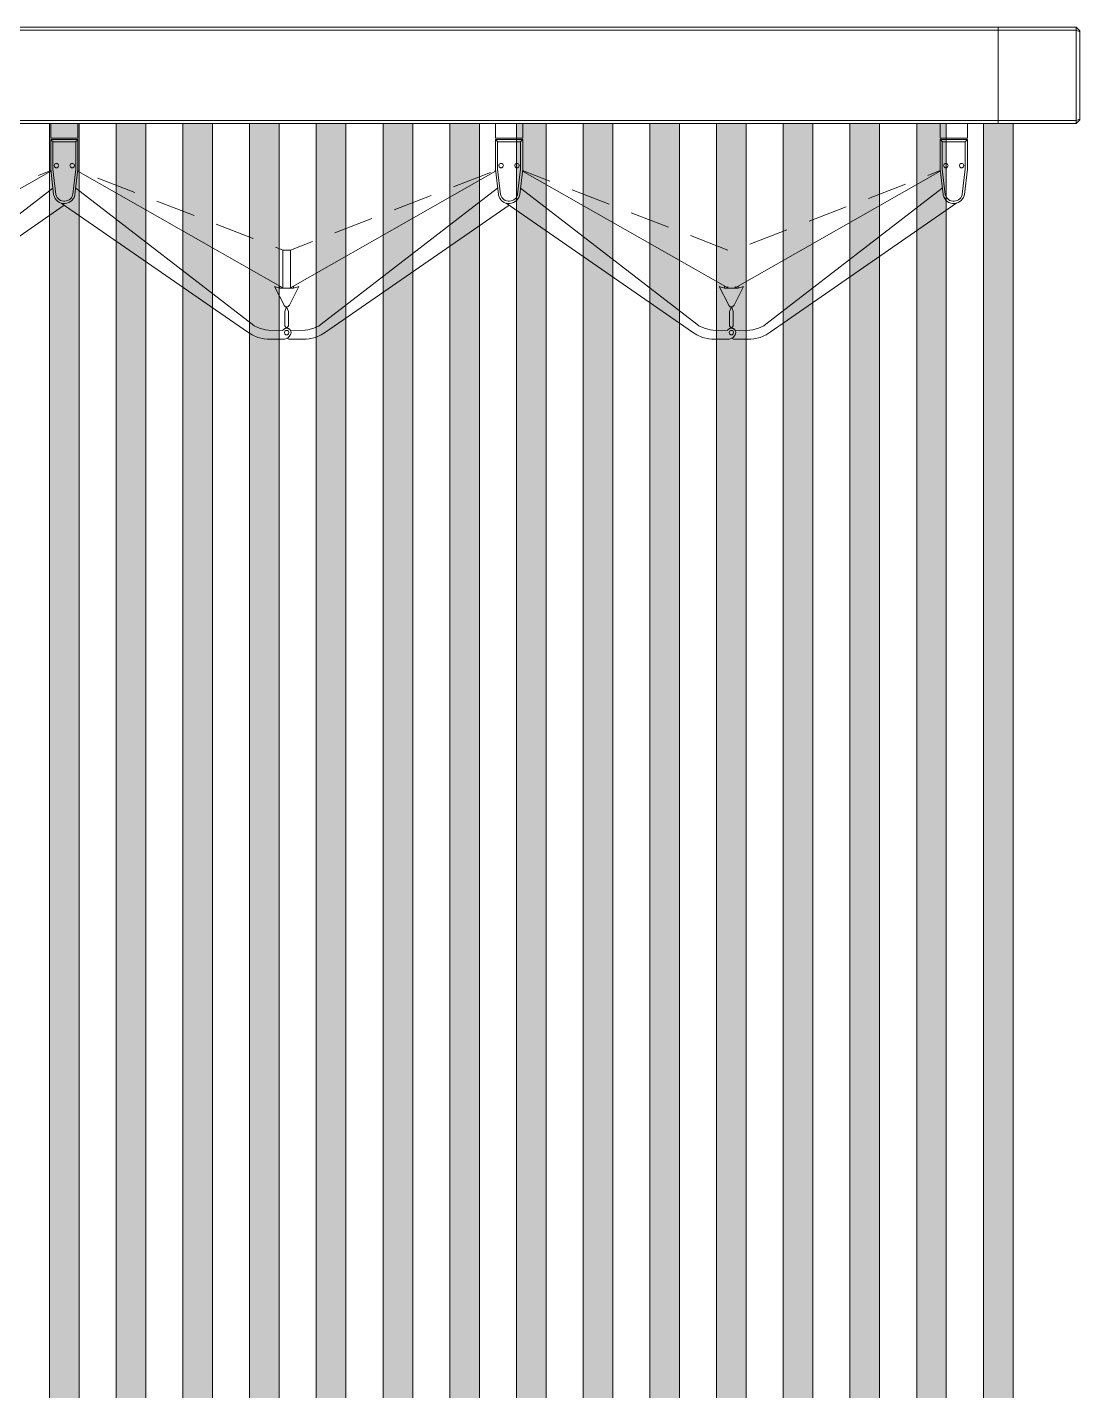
# Model space of a CAD drawing. Header units: millimetres. Extents: x 475616349 to 476941521, y 4620115302 to 4621446928.
# Drawn here: x 476627117 to 476628537, y 4620570707 to 4620572546 of the extents above; entities that cross this region are included whole.
import ezdxf

# ---------------------------------------------------------------- set-up
doc = ezdxf.new("R2010")
doc.units = ezdxf.units.MM
doc.header["$MEASUREMENT"] = 0
for name, color, linetype, lineweight in [('New_2D Drafting - General_Pen_No__30_Pen_No__9_Pen_No__9_Pen_No__255', 255, 'Continuous', 0), ('New_2D Drafting - General_Pen_No__30_Pen_No__9_Pen_No__9_Pen_No__7', 7, 'Continuous', 0), ('New_Interior - Furniture _Pen_No__7', 7, 'Continuous', 0)]:
    doc.layers.add(name, color=color, linetype=linetype, lineweight=lineweight)

msp = doc.modelspace()

# ---------------------------------------------------------------- hatches: boundary and pattern name
at = {"layer": 'New_2D Drafting - General_Pen_No__30_Pen_No__9_Pen_No__9_Pen_No__255', "linetype": 'Continuous', "lineweight": 0}
for points in [[(476627186.595, 4620572416.421), (476627186.595, 4620569769.521), (476627146.595, 4620569769.521), (476627146.595, 4620572416.421)], [(476627276.595, 4620572416.421), (476627276.595, 4620569769.521), (476627236.595, 4620569769.521), (476627236.595, 4620572416.421)], [(476627366.595, 4620572416.421), (476627366.595, 4620569769.521), (476627326.595, 4620569769.521), (476627326.595, 4620572416.421)], [(476627456.595, 4620572416.421), (476627456.595, 4620569769.521), (476627416.595, 4620569769.521), (476627416.595, 4620572416.421)], [(476627546.595, 4620572416.421), (476627546.595, 4620569769.521), (476627506.595, 4620569769.521), (476627506.595, 4620572416.421)], [(476627636.595, 4620572416.421), (476627636.595, 4620569769.521), (476627596.595, 4620569769.521), (476627596.595, 4620572416.421)], [(476627726.595, 4620572416.421), (476627726.595, 4620569769.521), (476627686.595, 4620569769.521), (476627686.595, 4620572416.421)], [(476627816.595, 4620572416.421), (476627816.595, 4620569769.521), (476627776.595, 4620569769.521), (476627776.595, 4620572416.421)], [(476627906.595, 4620572416.421), (476627906.595, 4620569769.521), (476627866.595, 4620569769.521), (476627866.595, 4620572416.421)], [(476627996.595, 4620572416.421), (476627996.595, 4620569769.521), (476627956.595, 4620569769.521), (476627956.595, 4620572416.421)], [(476628086.595, 4620572416.421), (476628086.595, 4620569769.521), (476628046.595, 4620569769.521), (476628046.595, 4620572416.421)], [(476628176.595, 4620572416.421), (476628176.595, 4620569769.521), (476628136.595, 4620569769.521), (476628136.595, 4620572416.421)], [(476628266.595, 4620572416.421), (476628266.595, 4620569769.521), (476628226.595, 4620569769.521), (476628226.595, 4620572416.421)], [(476628356.595, 4620572416.421), (476628356.595, 4620569769.521), (476628316.595, 4620569769.521), (476628316.595, 4620572416.421)], [(476628446.595, 4620572416.421), (476628446.595, 4620569769.521), (476628406.595, 4620569769.521), (476628406.595, 4620572416.421)]]:
    msp.add_hatch(color=255, dxfattribs=at).paths.add_polyline_path(points)

# ---------------------------------------------------------------- linework, layer by layer
at = {"layer": 'New_2D Drafting - General_Pen_No__30_Pen_No__9_Pen_No__9_Pen_No__7', "color": 7, "linetype": 'Continuous', "lineweight": 0, "flags": 128}
for points in [[(476627186.595, 4620572416.421), (476627186.595, 4620569769.521), (476627146.595, 4620569769.521), (476627146.595, 4620572416.421)], [(476627276.595, 4620572416.421), (476627276.595, 4620569769.521), (476627236.595, 4620569769.521), (476627236.595, 4620572416.421)], [(476627366.595, 4620572416.421), (476627366.595, 4620569769.521), (476627326.595, 4620569769.521), (476627326.595, 4620572416.421)], [(476627456.595, 4620572416.421), (476627456.595, 4620569769.521), (476627416.595, 4620569769.521), (476627416.595, 4620572416.421)], [(476627546.595, 4620572416.421), (476627546.595, 4620569769.521), (476627506.595, 4620569769.521), (476627506.595, 4620572416.421)], [(476627636.595, 4620572416.421), (476627636.595, 4620569769.521), (476627596.595, 4620569769.521), (476627596.595, 4620572416.421)], [(476627726.595, 4620572416.421), (476627726.595, 4620569769.521), (476627686.595, 4620569769.521), (476627686.595, 4620572416.421)], [(476627816.595, 4620572416.421), (476627816.595, 4620569769.521), (476627776.595, 4620569769.521), (476627776.595, 4620572416.421)], [(476627906.595, 4620572416.421), (476627906.595, 4620569769.521), (476627866.595, 4620569769.521), (476627866.595, 4620572416.421)], [(476627996.595, 4620572416.421), (476627996.595, 4620569769.521), (476627956.595, 4620569769.521), (476627956.595, 4620572416.421)], [(476628086.595, 4620572416.421), (476628086.595, 4620569769.521), (476628046.595, 4620569769.521), (476628046.595, 4620572416.421)], [(476628176.595, 4620572416.421), (476628176.595, 4620569769.521), (476628136.595, 4620569769.521), (476628136.595, 4620572416.421)], [(476628266.595, 4620572416.421), (476628266.595, 4620569769.521), (476628226.595, 4620569769.521), (476628226.595, 4620572416.421)], [(476628356.595, 4620572416.421), (476628356.595, 4620569769.521), (476628316.595, 4620569769.521), (476628316.595, 4620572416.421)], [(476628446.595, 4620572416.421), (476628446.595, 4620569769.521), (476628406.595, 4620569769.521), (476628406.595, 4620572416.421)]]:
    msp.add_lwpolyline(points, close=True, dxfattribs=at)
at = {"layer": 'New_Interior - Furniture _Pen_No__7', "color": 7, "linetype": 'Continuous', "lineweight": 0}
for p, q in [((476625906.595, 4620572546.421), (476628426.595, 4620572546.421)), ((476625906.595, 4620572542.421), (476628426.595, 4620572542.421)), ((476628426.595, 4620572546.421), (476628426.595, 4620572542.421)), ((476628531.595, 4620572546.421), (476628426.595, 4620572546.421)), ((476628426.595, 4620572542.421), (476628426.595, 4620572420.421)), ((476628426.595, 4620572542.421), (476628531.595, 4620572542.421)), ((476628531.595, 4620572542.421), (476628531.595, 4620572546.421)), ((476628531.595, 4620572546.421), (476628536.595, 4620572541.421)), ((476628531.595, 4620572420.421), (476628531.595, 4620572542.421)), ((476628531.595, 4620572542.421), (476628536.595, 4620572540.35)), ((476628536.595, 4620572540.35), (476628536.595, 4620572541.421)), ((476628536.595, 4620572422.492), (476628536.595, 4620572540.35)), ((476625906.595, 4620572420.421), (476628426.595, 4620572420.421)), ((476625906.595, 4620572416.421), (476628426.595, 4620572416.421)), ((476627148.196, 4620572396.937), (476627148.196, 4620572416.421)), ((476627184.995, 4620572416.421), (476627184.995, 4620572396.937)), ((476627748.196, 4620572396.937), (476627748.196, 4620572416.421)), ((476627784.995, 4620572416.421), (476627784.995, 4620572396.937)), ((476628348.196, 4620572396.937), (476628348.196, 4620572416.421)), ((476628384.995, 4620572416.421), (476628384.995, 4620572396.937)), ((476628426.595, 4620572420.421), (476628426.595, 4620572416.421)), ((476628426.595, 4620572420.421), (476628531.595, 4620572420.421)), ((476628426.595, 4620572416.421), (476628531.595, 4620572416.421)), ((476628531.595, 4620572420.421), (476628536.595, 4620572422.492)), ((476628531.595, 4620572416.421), (476628536.595, 4620572421.421)), ((476628531.595, 4620572416.421), (476628531.595, 4620572420.421)), ((476628536.595, 4620572421.421), (476628536.595, 4620572422.492)), ((476627184.995, 4620572396.937), (476627148.196, 4620572396.937)), ((476627184.995, 4620572394.987), (476627148.196, 4620572394.987)), ((476627148.196, 4620572394.987), (476627148.196, 4620572354.777)), ((476627148.298, 4620572394.885), (476627148.207, 4620572394.976)), ((476627148.477, 4620572394.706), (476627148.298, 4620572394.885)), ((476627148.738, 4620572394.445), (476627148.477, 4620572394.706)), ((476627149.074, 4620572394.109), (476627148.738, 4620572394.445)), ((476627149.475, 4620572393.708), (476627149.074, 4620572394.109)), ((476627149.928, 4620572393.255), (476627149.475, 4620572393.708)), ((476627150.419, 4620572392.764), (476627149.928, 4620572393.255)), ((476627150.934, 4620572392.249), (476627150.419, 4620572392.764)), ((476627151.196, 4620572391.987), (476627150.934, 4620572392.249)), ((476627181.995, 4620572391.987), (476627151.196, 4620572391.987)), ((476627151.196, 4620572391.987), (476627151.196, 4620572354.952)), ((476627182.256, 4620572392.249), (476627181.995, 4620572391.987)), ((476627181.995, 4620572354.952), (476627181.995, 4620572391.987)), ((476627182.256, 4620572392.249), (476627182.771, 4620572392.764)), ((476627182.771, 4620572392.764), (476627183.263, 4620572393.255)), ((476627183.715, 4620572393.708), (476627183.263, 4620572393.255)), ((476627183.715, 4620572393.708), (476627184.116, 4620572394.109)), ((476627184.116, 4620572394.109), (476627184.452, 4620572394.445)), ((476627184.714, 4620572394.706), (476627184.452, 4620572394.445)), ((476627184.714, 4620572394.706), (476627184.892, 4620572394.885)), ((476627184.892, 4620572394.885), (476627184.983, 4620572394.976)), ((476627184.995, 4620572354.777), (476627184.995, 4620572394.987)), ((476627784.995, 4620572396.937), (476627748.196, 4620572396.937)), ((476627784.995, 4620572394.987), (476627748.196, 4620572394.987)), ((476627748.196, 4620572394.987), (476627748.196, 4620572354.777)), ((476627748.298, 4620572394.885), (476627748.207, 4620572394.976)), ((476627748.477, 4620572394.706), (476627748.298, 4620572394.885)), ((476627748.738, 4620572394.445), (476627748.477, 4620572394.706)), ((476627749.074, 4620572394.109), (476627748.738, 4620572394.445)), ((476627749.475, 4620572393.708), (476627749.074, 4620572394.109)), ((476627749.928, 4620572393.255), (476627749.475, 4620572393.708)), ((476627750.419, 4620572392.764), (476627749.928, 4620572393.255)), ((476627750.934, 4620572392.249), (476627750.419, 4620572392.764)), ((476627751.196, 4620572391.987), (476627750.934, 4620572392.249)), ((476627781.995, 4620572391.987), (476627751.196, 4620572391.987)), ((476627751.196, 4620572391.987), (476627751.196, 4620572354.952)), ((476627782.256, 4620572392.249), (476627781.995, 4620572391.987)), ((476627781.995, 4620572354.952), (476627781.995, 4620572391.987)), ((476627782.256, 4620572392.249), (476627782.771, 4620572392.764)), ((476627782.771, 4620572392.764), (476627783.263, 4620572393.255)), ((476627783.715, 4620572393.708), (476627783.263, 4620572393.255)), ((476627783.715, 4620572393.708), (476627784.116, 4620572394.109)), ((476627784.116, 4620572394.109), (476627784.452, 4620572394.445)), ((476627784.714, 4620572394.706), (476627784.452, 4620572394.445)), ((476627784.714, 4620572394.706), (476627784.892, 4620572394.885)), ((476627784.892, 4620572394.885), (476627784.983, 4620572394.976)), ((476627784.995, 4620572354.777), (476627784.995, 4620572394.987)), ((476628384.995, 4620572396.937), (476628348.196, 4620572396.937)), ((476628384.995, 4620572394.987), (476628348.196, 4620572394.987)), ((476628348.196, 4620572394.987), (476628348.196, 4620572354.777)), ((476628348.298, 4620572394.885), (476628348.207, 4620572394.976)), ((476628348.477, 4620572394.706), (476628348.298, 4620572394.885)), ((476628348.738, 4620572394.445), (476628348.477, 4620572394.706)), ((476628349.074, 4620572394.109), (476628348.738, 4620572394.445)), ((476628349.475, 4620572393.708), (476628349.074, 4620572394.109)), ((476628349.928, 4620572393.255), (476628349.475, 4620572393.708)), ((476628350.419, 4620572392.764), (476628349.928, 4620572393.255)), ((476628350.934, 4620572392.249), (476628350.419, 4620572392.764)), ((476628351.196, 4620572391.987), (476628350.934, 4620572392.249)), ((476628381.995, 4620572391.987), (476628351.196, 4620572391.987)), ((476628351.196, 4620572391.987), (476628351.196, 4620572354.952)), ((476628382.256, 4620572392.249), (476628381.995, 4620572391.987)), ((476628381.995, 4620572354.952), (476628381.995, 4620572391.987)), ((476628382.256, 4620572392.249), (476628382.771, 4620572392.764)), ((476628382.771, 4620572392.764), (476628383.263, 4620572393.255)), ((476628383.715, 4620572393.708), (476628383.263, 4620572393.255)), ((476628383.715, 4620572393.708), (476628384.116, 4620572394.109)), ((476628384.116, 4620572394.109), (476628384.452, 4620572394.445)), ((476628384.714, 4620572394.706), (476628384.452, 4620572394.445)), ((476628384.714, 4620572394.706), (476628384.892, 4620572394.885)), ((476628384.892, 4620572394.885), (476628384.983, 4620572394.976)), ((476628384.995, 4620572354.777), (476628384.995, 4620572394.987)), ((476627148.402, 4620572353.022), (476627131.595, 4620572346.518)), ((476627148.196, 4620572354.777), (476627152.205, 4620572320.589)), ((476627151.196, 4620572354.952), (476627155.181, 4620572320.971)), ((476627152.906, 4620572359.777), (476627153.485, 4620572361.558)), ((476627153.485, 4620572357.995), (476627152.906, 4620572359.777)), ((476627153.485, 4620572361.558), (476627155, 4620572362.66)), ((476627155, 4620572356.894), (476627153.485, 4620572357.995)), ((476627155, 4620572362.66), (476627156.874, 4620572362.66)), ((476627156.874, 4620572356.894), (476627155, 4620572356.894)), ((476627156.874, 4620572362.66), (476627158.389, 4620572361.558)), ((476627158.389, 4620572357.995), (476627156.874, 4620572356.894)), ((476627158.389, 4620572361.558), (476627158.968, 4620572359.777)), ((476627158.968, 4620572359.777), (476627158.389, 4620572357.995)), ((476627174.222, 4620572359.777), (476627174.801, 4620572361.558)), ((476627174.801, 4620572357.995), (476627174.222, 4620572359.777)), ((476627174.801, 4620572361.558), (476627176.317, 4620572362.66)), ((476627176.317, 4620572356.894), (476627174.801, 4620572357.995)), ((476627176.317, 4620572362.66), (476627178.19, 4620572362.66)), ((476627178.19, 4620572356.894), (476627176.317, 4620572356.894)), ((476627178.019, 4620572321.054), (476627181.995, 4620572354.952)), ((476627178.19, 4620572362.66), (476627179.706, 4620572361.558)), ((476627179.706, 4620572357.995), (476627178.19, 4620572356.894)), ((476627179.706, 4620572361.558), (476627180.285, 4620572359.777)), ((476627180.285, 4620572359.777), (476627179.706, 4620572357.995)), ((476627180.985, 4620572320.589), (476627184.995, 4620572354.777)), ((476627184.788, 4620572353.022), (476627185.564, 4620572352.722)), ((476627748.402, 4620572353.022), (476627747.627, 4620572352.722)), ((476627748.196, 4620572354.777), (476627752.205, 4620572320.589)), ((476627751.196, 4620572354.952), (476627755.181, 4620572320.971)), ((476627752.906, 4620572359.777), (476627753.485, 4620572361.558)), ((476627753.485, 4620572357.995), (476627752.906, 4620572359.777)), ((476627753.485, 4620572361.558), (476627755, 4620572362.66)), ((476627755, 4620572356.894), (476627753.485, 4620572357.995)), ((476627755, 4620572362.66), (476627756.874, 4620572362.66)), ((476627756.874, 4620572356.894), (476627755, 4620572356.894)), ((476627756.874, 4620572362.66), (476627758.389, 4620572361.558)), ((476627758.389, 4620572357.995), (476627756.874, 4620572356.894)), ((476627758.389, 4620572361.558), (476627758.968, 4620572359.777)), ((476627758.968, 4620572359.777), (476627758.389, 4620572357.995)), ((476627774.222, 4620572359.777), (476627774.801, 4620572361.558)), ((476627774.801, 4620572357.995), (476627774.222, 4620572359.777)), ((476627774.801, 4620572361.558), (476627776.317, 4620572362.66)), ((476627776.317, 4620572356.894), (476627774.801, 4620572357.995)), ((476627776.317, 4620572362.66), (476627778.19, 4620572362.66)), ((476627778.19, 4620572356.894), (476627776.317, 4620572356.894)), ((476627778.019, 4620572321.054), (476627781.995, 4620572354.952)), ((476627778.19, 4620572362.66), (476627779.706, 4620572361.558)), ((476627779.706, 4620572357.995), (476627778.19, 4620572356.894)), ((476627779.706, 4620572361.558), (476627780.285, 4620572359.777)), ((476627780.285, 4620572359.777), (476627779.706, 4620572357.995)), ((476627780.985, 4620572320.589), (476627784.995, 4620572354.777)), ((476627784.788, 4620572353.022), (476627821.595, 4620572338.778)), ((476628348.402, 4620572353.022), (476628331.595, 4620572346.518)), ((476628348.196, 4620572354.777), (476628352.205, 4620572320.589)), ((476628351.196, 4620572354.952), (476628355.181, 4620572320.971)), ((476628352.906, 4620572359.777), (476628353.485, 4620572361.558)), ((476628353.485, 4620572357.995), (476628352.906, 4620572359.777)), ((476628353.485, 4620572361.558), (476628355, 4620572362.66)), ((476628355, 4620572356.894), (476628353.485, 4620572357.995)), ((476628355, 4620572362.66), (476628356.874, 4620572362.66)), ((476628356.874, 4620572356.894), (476628355, 4620572356.894)), ((476628356.874, 4620572362.66), (476628358.389, 4620572361.558)), ((476628358.389, 4620572357.995), (476628356.874, 4620572356.894)), ((476628358.389, 4620572361.558), (476628358.968, 4620572359.777)), ((476628358.968, 4620572359.777), (476628358.389, 4620572357.995)), ((476628374.222, 4620572359.777), (476628374.801, 4620572361.558)), ((476628374.801, 4620572357.995), (476628374.222, 4620572359.777)), ((476628374.801, 4620572361.558), (476628376.317, 4620572362.66)), ((476628376.317, 4620572356.894), (476628374.801, 4620572357.995)), ((476628376.317, 4620572362.66), (476628378.19, 4620572362.66)), ((476628378.19, 4620572356.894), (476628376.317, 4620572356.894)), ((476628378.019, 4620572321.054), (476628381.995, 4620572354.952)), ((476628378.19, 4620572362.66), (476628379.706, 4620572361.558)), ((476628379.706, 4620572357.995), (476628378.19, 4620572356.894)), ((476628379.706, 4620572361.558), (476628380.285, 4620572359.777)), ((476628380.285, 4620572359.777), (476628379.706, 4620572357.995)), ((476628380.985, 4620572320.589), (476628384.995, 4620572354.777)), ((476627148.497, 4620572352.204), (476626871.595, 4620572194.658)), ((476627184.693, 4620572352.204), (476627461.595, 4620572194.658)), ((476627211.595, 4620572342.648), (476627261.595, 4620572323.299)), ((476627748.497, 4620572352.204), (476627471.595, 4620572194.658)), ((476627741.595, 4620572350.388), (476627691.595, 4620572331.039)), ((476627784.693, 4620572352.204), (476628061.595, 4620572194.658)), ((476628348.497, 4620572352.204), (476628071.595, 4620572194.658)), ((476628301.595, 4620572334.909), (476628251.595, 4620572315.56)), ((476627151.2, 4620572329.16), (476626913.073, 4620572145.685)), ((476627152.205, 4620572320.589), (476627152.303, 4620572319.893)), ((476627152.303, 4620572319.893), (476627153.132, 4620572317.464)), ((476627153.132, 4620572317.464), (476627154.371, 4620572315.217)), ((476627155.181, 4620572320.971), (476627155.234, 4620572320.591)), ((476627155.234, 4620572320.591), (476627155.886, 4620572318.683)), ((476627155.886, 4620572318.683), (476627156.872, 4620572316.895)), ((476627156.872, 4620572316.895), (476627158.153, 4620572315.306)), ((476627174.71, 4620572314.979), (476627176.053, 4620572316.516)), ((476627176.053, 4620572316.516), (476627177.108, 4620572318.263)), ((476627177.108, 4620572318.263), (476627177.844, 4620572320.167)), ((476627177.844, 4620572320.167), (476627178.019, 4620572321.054)), ((476627178.485, 4620572314.74), (476627179.812, 4620572316.937)), ((476627179.812, 4620572316.937), (476627180.737, 4620572319.33)), ((476627180.737, 4620572319.33), (476627180.985, 4620572320.589)), ((476627181.99, 4620572329.16), (476627420.117, 4620572145.685)), ((476627751.2, 4620572329.16), (476627513.073, 4620572145.685)), ((476627661.595, 4620572319.43), (476627611.595, 4620572300.081)), ((476627752.205, 4620572320.589), (476627752.303, 4620572319.893)), ((476627752.303, 4620572319.893), (476627753.132, 4620572317.464)), ((476627753.132, 4620572317.464), (476627754.371, 4620572315.217)), ((476627755.181, 4620572320.971), (476627755.234, 4620572320.591)), ((476627755.234, 4620572320.591), (476627755.886, 4620572318.683)), ((476627755.886, 4620572318.683), (476627756.872, 4620572316.895)), ((476627756.872, 4620572316.895), (476627758.153, 4620572315.306)), ((476627774.71, 4620572314.979), (476627776.053, 4620572316.516)), ((476627776.053, 4620572316.516), (476627777.108, 4620572318.263)), ((476627777.108, 4620572318.263), (476627777.844, 4620572320.167)), ((476627777.844, 4620572320.167), (476627778.019, 4620572321.054)), ((476627778.485, 4620572314.74), (476627779.812, 4620572316.937)), ((476627779.812, 4620572316.937), (476627780.737, 4620572319.33)), ((476627780.737, 4620572319.33), (476627780.985, 4620572320.589)), ((476627781.99, 4620572329.16), (476628020.117, 4620572145.685)), ((476627851.595, 4620572327.169), (476627901.595, 4620572307.82)), ((476628351.2, 4620572329.16), (476628113.073, 4620572145.685)), ((476628352.205, 4620572320.589), (476628352.303, 4620572319.893)), ((476628352.303, 4620572319.893), (476628353.132, 4620572317.464)), ((476628353.132, 4620572317.464), (476628354.371, 4620572315.217)), ((476628355.181, 4620572320.971), (476628355.234, 4620572320.591)), ((476628355.234, 4620572320.591), (476628355.886, 4620572318.683)), ((476628355.886, 4620572318.683), (476628356.872, 4620572316.895)), ((476628356.872, 4620572316.895), (476628358.153, 4620572315.306)), ((476628374.71, 4620572314.979), (476628376.053, 4620572316.516)), ((476628376.053, 4620572316.516), (476628377.108, 4620572318.263)), ((476628377.108, 4620572318.263), (476628377.844, 4620572320.167)), ((476628377.844, 4620572320.167), (476628378.019, 4620572321.054)), ((476628378.485, 4620572314.74), (476628379.812, 4620572316.937)), ((476628379.812, 4620572316.937), (476628380.737, 4620572319.33)), ((476628380.737, 4620572319.33), (476628380.985, 4620572320.589)), ((476626918.893, 4620572134.973), (476627166.595, 4620572306.47)), ((476627154.371, 4620572315.217), (476627155.982, 4620572313.219)), ((476627155.982, 4620572313.219), (476627157.914, 4620572311.531)), ((476627157.914, 4620572311.531), (476627160.111, 4620572310.204)), ((476627158.153, 4620572315.306), (476627159.69, 4620572313.963)), ((476627159.69, 4620572313.963), (476627161.437, 4620572312.908)), ((476627160.111, 4620572310.204), (476627162.505, 4620572309.279)), ((476627161.437, 4620572312.908), (476627163.341, 4620572312.172)), ((476627162.505, 4620572309.279), (476627165.022, 4620572308.784)), ((476627414.297, 4620572134.973), (476627162.552, 4620572309.27)), ((476627163.341, 4620572312.172), (476627165.344, 4620572311.778)), ((476627165.022, 4620572308.784), (476627167.588, 4620572308.733)), ((476627165.344, 4620572311.778), (476627167.385, 4620572311.737)), ((476627167.385, 4620572311.737), (476627169.402, 4620572312.052)), ((476627167.588, 4620572308.733), (476627170.124, 4620572309.128)), ((476627169.402, 4620572312.052), (476627171.333, 4620572312.712)), ((476627170.124, 4620572309.128), (476627172.552, 4620572309.958)), ((476627171.333, 4620572312.712), (476627173.121, 4620572313.698)), ((476627172.552, 4620572309.958), (476627174.799, 4620572311.197)), ((476627173.121, 4620572313.698), (476627174.71, 4620572314.979)), ((476627174.799, 4620572311.197), (476627176.797, 4620572312.807)), ((476627176.797, 4620572312.807), (476627178.485, 4620572314.74)), ((476627291.595, 4620572311.69), (476627341.595, 4620572292.341)), ((476627518.893, 4620572134.973), (476627766.595, 4620572306.47)), ((476627754.371, 4620572315.217), (476627755.982, 4620572313.219)), ((476627755.982, 4620572313.219), (476627757.914, 4620572311.531)), ((476627757.914, 4620572311.531), (476627760.111, 4620572310.204)), ((476627758.153, 4620572315.306), (476627759.69, 4620572313.963)), ((476627759.69, 4620572313.963), (476627761.437, 4620572312.908)), ((476627760.111, 4620572310.204), (476627762.505, 4620572309.279)), ((476627761.437, 4620572312.908), (476627763.341, 4620572312.172)), ((476627762.505, 4620572309.279), (476627765.022, 4620572308.784)), ((476628014.297, 4620572134.973), (476627762.552, 4620572309.27)), ((476627763.341, 4620572312.172), (476627765.344, 4620572311.778)), ((476627765.022, 4620572308.784), (476627767.588, 4620572308.733)), ((476627765.344, 4620572311.778), (476627767.385, 4620572311.737)), ((476627767.385, 4620572311.737), (476627769.402, 4620572312.052)), ((476627767.588, 4620572308.733), (476627770.124, 4620572309.128)), ((476627769.402, 4620572312.052), (476627771.333, 4620572312.712)), ((476627770.124, 4620572309.128), (476627772.552, 4620572309.958)), ((476627771.333, 4620572312.712), (476627773.121, 4620572313.698)), ((476627772.552, 4620572309.958), (476627774.799, 4620572311.197)), ((476627773.121, 4620572313.698), (476627774.71, 4620572314.979)), ((476627774.799, 4620572311.197), (476627776.797, 4620572312.807)), ((476627776.797, 4620572312.807), (476627778.485, 4620572314.74)), ((476628118.893, 4620572134.973), (476628370.737, 4620572309.338)), ((476628221.595, 4620572303.951), (476628171.595, 4620572284.602)), ((476628354.371, 4620572315.217), (476628355.982, 4620572313.219)), ((476628355.982, 4620572313.219), (476628357.914, 4620572311.531)), ((476628357.914, 4620572311.531), (476628360.111, 4620572310.204)), ((476628358.153, 4620572315.306), (476628359.69, 4620572313.963)), ((476628359.69, 4620572313.963), (476628361.437, 4620572312.908)), ((476628360.111, 4620572310.204), (476628362.505, 4620572309.279)), ((476628361.437, 4620572312.908), (476628363.341, 4620572312.172)), ((476628362.505, 4620572309.279), (476628365.022, 4620572308.784)), ((476628363.341, 4620572312.172), (476628365.344, 4620572311.778)), ((476628365.022, 4620572308.784), (476628367.588, 4620572308.733)), ((476628365.344, 4620572311.778), (476628367.385, 4620572311.737)), ((476628367.385, 4620572311.737), (476628369.402, 4620572312.052)), ((476628367.588, 4620572308.733), (476628370.124, 4620572309.128)), ((476628369.402, 4620572312.052), (476628371.333, 4620572312.712)), ((476628370.124, 4620572309.128), (476628372.552, 4620572309.958)), ((476628371.333, 4620572312.712), (476628373.121, 4620572313.698)), ((476628372.552, 4620572309.958), (476628374.799, 4620572311.197)), ((476628373.121, 4620572313.698), (476628374.71, 4620572314.979)), ((476628374.799, 4620572311.197), (476628376.797, 4620572312.807)), ((476628376.797, 4620572312.807), (476628378.485, 4620572314.74)), ((476627371.595, 4620572280.732), (476627421.595, 4620572261.383)), ((476627581.595, 4620572288.472), (476627531.595, 4620572269.123)), ((476627931.595, 4620572296.211), (476627981.595, 4620572276.862)), ((476628011.595, 4620572265.253), (476628061.595, 4620572245.904)), ((476628141.595, 4620572272.993), (476628091.595, 4620572253.644)), ((476627451.595, 4620572249.774), (476627461.595, 4620572245.904)), ((476627461.595, 4620572245.904), (476627461.595, 4620572244.17)), ((476627461.595, 4620572245.828), (476627466.595, 4620572245.828)), ((476627461.595, 4620572244.17), (476627461.595, 4620572232.393)), ((476627471.595, 4620572245.828), (476627466.595, 4620572245.828)), ((476627501.595, 4620572257.514), (476627471.595, 4620572245.904)), ((476627471.595, 4620572245.904), (476627471.595, 4620572244.17)), ((476627471.595, 4620572244.17), (476627471.595, 4620572232.393)), ((476627461.595, 4620572232.393), (476627461.595, 4620572210.579)), ((476627471.595, 4620572232.393), (476627471.595, 4620572210.579)), ((476627461.595, 4620572210.579), (476627461.595, 4620572194.658)), ((476627471.595, 4620572210.579), (476627471.595, 4620572194.658)), ((476627462.989, 4620572171.431), (476627450.137, 4620572196.532)), ((476627450.137, 4620572196.532), (476627457.333, 4620572194.321)), ((476627457.333, 4620572194.321), (476627475.858, 4620572194.321)), ((476627457.395, 4620572194.322), (476627457.395, 4620572197.048)), ((476627483.054, 4620572196.532), (476627470.202, 4620572171.431)), ((476627475.795, 4620572194.322), (476627475.795, 4620572197.048)), ((476627475.858, 4620572194.321), (476627483.054, 4620572196.532)), ((476628062.989, 4620572171.431), (476628050.137, 4620572196.532)), ((476628050.137, 4620572196.532), (476628057.333, 4620572194.321)), ((476628057.333, 4620572194.321), (476628075.858, 4620572194.321)), ((476628057.395, 4620572194.322), (476628057.395, 4620572197.048)), ((476628061.595, 4620572196.865), (476628061.595, 4620572194.658)), ((476628083.054, 4620572196.532), (476628070.202, 4620572171.431)), ((476628071.595, 4620572196.865), (476628071.595, 4620572194.658)), ((476628075.795, 4620572194.322), (476628075.795, 4620572196.771)), ((476628075.858, 4620572194.321), (476628083.054, 4620572196.532)), ((476627463.067, 4620572171.246), (476627462.989, 4620572171.431)), ((476627463.46, 4620572170.663), (476627463.067, 4620572171.246)), ((476627463.947, 4620572170.157), (476627463.46, 4620572170.663)), ((476627464.515, 4620572169.743), (476627463.947, 4620572170.157)), ((476627464.152, 4620572162.891), (476627466.576, 4620572169.169)), ((476627465.146, 4620572169.434), (476627464.515, 4620572169.743)), ((476627465.821, 4620572169.24), (476627465.146, 4620572169.434)), ((476627466.52, 4620572169.165), (476627465.821, 4620572169.24)), ((476627467.221, 4620572169.214), (476627466.52, 4620572169.165)), ((476627466.576, 4620572169.169), (476627469.039, 4620572162.891)), ((476627467.903, 4620572169.383), (476627467.221, 4620572169.214)), ((476627468.545, 4620572169.668), (476627467.903, 4620572169.383)), ((476627469.128, 4620572170.06), (476627468.545, 4620572169.668)), ((476627469.634, 4620572170.547), (476627469.128, 4620572170.06)), ((476627470.047, 4620572171.115), (476627469.634, 4620572170.547)), ((476627470.202, 4620572171.431), (476627470.047, 4620572171.115)), ((476628063.067, 4620572171.246), (476628062.989, 4620572171.431)), ((476628063.46, 4620572170.663), (476628063.067, 4620572171.246)), ((476628063.947, 4620572170.157), (476628063.46, 4620572170.663)), ((476628064.515, 4620572169.743), (476628063.947, 4620572170.157)), ((476628064.152, 4620572162.891), (476628066.576, 4620572169.169)), ((476628065.146, 4620572169.434), (476628064.515, 4620572169.743)), ((476628065.821, 4620572169.24), (476628065.146, 4620572169.434)), ((476628066.52, 4620572169.165), (476628065.821, 4620572169.24)), ((476628067.221, 4620572169.214), (476628066.52, 4620572169.165)), ((476628066.576, 4620572169.169), (476628069.039, 4620572162.891)), ((476628067.903, 4620572169.383), (476628067.221, 4620572169.214)), ((476628068.545, 4620572169.668), (476628067.903, 4620572169.383)), ((476628069.128, 4620572170.06), (476628068.545, 4620572169.668)), ((476628069.634, 4620572170.547), (476628069.128, 4620572170.06)), ((476628070.047, 4620572171.115), (476628069.634, 4620572170.547)), ((476628070.202, 4620572171.431), (476628070.047, 4620572171.115)), ((476627464.152, 4620572143.62), (476627464.152, 4620572162.891)), ((476627469.039, 4620572162.891), (476627469.039, 4620572143.62)), ((476628064.152, 4620572143.62), (476628064.152, 4620572162.891)), ((476628069.039, 4620572162.891), (476628069.039, 4620572143.62)), ((476627419.884, 4620572131.242), (476627414.297, 4620572134.973)), ((476627420.117, 4620572145.685), (476627422.878, 4620572143.75)), ((476627422.878, 4620572143.75), (476627430.132, 4620572140.373)), ((476627430.132, 4620572140.373), (476627437.862, 4620572138.308)), ((476627437.862, 4620572138.308), (476627441.848, 4620572137.962)), ((476627441.848, 4620572137.962), (476627461.319, 4620572137.429)), ((476627461.319, 4620572137.429), (476627462.023, 4620572138.226)), ((476627462.023, 4620572138.226), (476627462.346, 4620572138.625)), ((476627462.346, 4620572138.625), (476627463.122, 4620572139.298)), ((476627463.122, 4620572139.298), (476627464.003, 4620572139.826)), ((476627463.564, 4620572134.517), (476627464.143, 4620572136.299)), ((476627464.143, 4620572132.735), (476627463.564, 4620572134.517)), ((476627464.003, 4620572139.826), (476627464.962, 4620572140.193)), ((476627464.143, 4620572136.299), (476627465.658, 4620572137.4)), ((476627465.658, 4620572131.634), (476627464.143, 4620572132.735)), ((476627466.434, 4620572140.396), (476627464.152, 4620572143.62)), ((476627464.302, 4620572139.941), (476627464.208, 4620572139.908)), ((476627464.962, 4620572140.193), (476627465.971, 4620572140.388)), ((476627465.424, 4620572140.283), (476627465.179, 4620572140.243)), ((476627465.658, 4620572137.4), (476627467.532, 4620572137.4)), ((476627465.971, 4620572140.388), (476627466.997, 4620572140.405)), ((476627466.193, 4620572140.405), (476627466.1, 4620572140.39)), ((476627466.431, 4620572140.401), (476627466.193, 4620572140.405)), ((476627469.039, 4620572143.62), (476627466.76, 4620572140.401)), ((476627466.997, 4620572140.405), (476627468.012, 4620572140.243)), ((476627467.22, 4620572140.388), (476627467.09, 4620572140.39)), ((476627467.766, 4620572140.283), (476627467.22, 4620572140.388)), ((476627467.532, 4620572137.4), (476627469.048, 4620572136.299)), ((476627469.048, 4620572132.735), (476627467.532, 4620572131.634)), ((476627468.012, 4620572140.243), (476627468.982, 4620572139.908)), ((476627468.228, 4620572140.193), (476627468.066, 4620572140.225)), ((476627468.888, 4620572139.941), (476627468.228, 4620572140.193)), ((476627468.982, 4620572139.908), (476627469.88, 4620572139.409)), ((476627469.187, 4620572139.826), (476627469.003, 4620572139.897)), ((476627469.048, 4620572136.299), (476627469.627, 4620572134.517)), ((476627469.627, 4620572134.517), (476627469.048, 4620572132.735)), ((476627470.068, 4620572139.298), (476627469.187, 4620572139.826)), ((476627469.88, 4620572139.409), (476627470.678, 4620572138.762)), ((476627470.844, 4620572138.625), (476627470.068, 4620572139.298)), ((476627470.678, 4620572138.762), (476627471.351, 4620572137.986)), ((476627471.168, 4620572138.226), (476627470.844, 4620572138.625)), ((476627471.871, 4620572137.429), (476627471.168, 4620572138.226)), ((476627471.351, 4620572137.986), (476627471.879, 4620572137.105)), ((476627471.961, 4620572132.126), (476627471.462, 4620572131.228)), ((476627491.342, 4620572137.962), (476627471.871, 4620572137.429)), ((476627471.879, 4620572137.105), (476627472.246, 4620572136.146)), ((476627472.296, 4620572133.097), (476627471.961, 4620572132.126)), ((476627472.246, 4620572136.146), (476627472.441, 4620572135.138)), ((476627472.458, 4620572134.111), (476627472.296, 4620572133.097)), ((476627472.441, 4620572135.138), (476627472.458, 4620572134.111)), ((476627495.328, 4620572138.308), (476627491.342, 4620572137.962)), ((476627503.059, 4620572140.373), (476627495.328, 4620572138.308)), ((476627510.313, 4620572143.75), (476627503.059, 4620572140.373)), ((476627513.073, 4620572145.685), (476627510.313, 4620572143.75)), ((476627513.307, 4620572131.242), (476627518.893, 4620572134.973)), ((476628019.884, 4620572131.242), (476628014.297, 4620572134.973)), ((476628020.117, 4620572145.685), (476628022.878, 4620572143.75)), ((476628022.878, 4620572143.75), (476628030.132, 4620572140.373)), ((476628030.132, 4620572140.373), (476628037.862, 4620572138.308)), ((476628037.862, 4620572138.308), (476628041.848, 4620572137.962)), ((476628041.848, 4620572137.962), (476628061.319, 4620572137.429)), ((476628061.319, 4620572137.429), (476628062.023, 4620572138.226)), ((476628062.023, 4620572138.226), (476628062.346, 4620572138.625)), ((476628062.346, 4620572138.625), (476628063.122, 4620572139.298)), ((476628063.122, 4620572139.298), (476628064.003, 4620572139.826)), ((476628063.564, 4620572134.517), (476628064.143, 4620572136.299)), ((476628064.143, 4620572132.735), (476628063.564, 4620572134.517)), ((476628064.003, 4620572139.826), (476628064.962, 4620572140.193)), ((476628064.143, 4620572136.299), (476628065.658, 4620572137.4)), ((476628065.658, 4620572131.634), (476628064.143, 4620572132.735)), ((476628066.434, 4620572140.396), (476628064.152, 4620572143.62)), ((476628064.302, 4620572139.941), (476628064.208, 4620572139.908)), ((476628064.962, 4620572140.193), (476628065.971, 4620572140.388)), ((476628065.424, 4620572140.283), (476628065.179, 4620572140.243)), ((476628065.658, 4620572137.4), (476628067.532, 4620572137.4)), ((476628065.971, 4620572140.388), (476628066.997, 4620572140.405)), ((476628066.193, 4620572140.405), (476628066.1, 4620572140.39)), ((476628066.431, 4620572140.401), (476628066.193, 4620572140.405)), ((476628069.039, 4620572143.62), (476628066.76, 4620572140.401)), ((476628066.997, 4620572140.405), (476628068.012, 4620572140.243)), ((476628067.22, 4620572140.388), (476628067.09, 4620572140.39)), ((476628067.766, 4620572140.283), (476628067.22, 4620572140.388)), ((476628067.532, 4620572137.4), (476628069.048, 4620572136.299)), ((476628069.048, 4620572132.735), (476628067.532, 4620572131.634)), ((476628068.012, 4620572140.243), (476628068.982, 4620572139.908)), ((476628068.228, 4620572140.193), (476628068.066, 4620572140.225)), ((476628068.888, 4620572139.941), (476628068.228, 4620572140.193)), ((476628068.982, 4620572139.908), (476628069.88, 4620572139.409)), ((476628069.187, 4620572139.826), (476628069.003, 4620572139.897)), ((476628069.048, 4620572136.299), (476628069.627, 4620572134.517)), ((476628069.627, 4620572134.517), (476628069.048, 4620572132.735)), ((476628070.068, 4620572139.298), (476628069.187, 4620572139.826)), ((476628069.88, 4620572139.409), (476628070.678, 4620572138.762)), ((476628070.844, 4620572138.625), (476628070.068, 4620572139.298)), ((476628070.678, 4620572138.762), (476628071.351, 4620572137.986)), ((476628071.168, 4620572138.226), (476628070.844, 4620572138.625)), ((476628071.871, 4620572137.429), (476628071.168, 4620572138.226)), ((476628071.351, 4620572137.986), (476628071.879, 4620572137.105)), ((476628071.961, 4620572132.126), (476628071.462, 4620572131.228)), ((476628091.342, 4620572137.962), (476628071.871, 4620572137.429)), ((476628071.879, 4620572137.105), (476628072.246, 4620572136.146)), ((476628072.296, 4620572133.097), (476628071.961, 4620572132.126)), ((476628072.246, 4620572136.146), (476628072.441, 4620572135.138)), ((476628072.458, 4620572134.111), (476628072.296, 4620572133.097)), ((476628072.441, 4620572135.138), (476628072.458, 4620572134.111)), ((476628095.328, 4620572138.308), (476628091.342, 4620572137.962)), ((476628103.059, 4620572140.373), (476628095.328, 4620572138.308)), ((476628110.313, 4620572143.75), (476628103.059, 4620572140.373)), ((476628113.073, 4620572145.685), (476628110.313, 4620572143.75)), ((476628113.307, 4620572131.242), (476628118.893, 4620572134.973)), ((476627427.779, 4620572127.854), (476627419.884, 4620572131.242)), ((476627436.143, 4620572125.888), (476627427.779, 4620572127.854)), ((476627440.432, 4620572125.647), (476627436.143, 4620572125.888)), ((476627463.764, 4620572125.573), (476627440.432, 4620572125.647)), ((476627468.388, 4620572127.56), (476627463.764, 4620572125.573)), ((476627467.532, 4620572131.634), (476627465.658, 4620572131.634)), ((476627466.595, 4620572126.789), (476627469.427, 4620572125.573)), ((476627471.045, 4620572130.717), (476627468.388, 4620572127.56)), ((476627469.427, 4620572125.573), (476627492.758, 4620572125.647)), ((476627471.462, 4620572131.228), (476627471.045, 4620572130.717)), ((476627492.758, 4620572125.647), (476627497.047, 4620572125.888)), ((476627497.047, 4620572125.888), (476627505.411, 4620572127.854)), ((476627505.411, 4620572127.854), (476627513.307, 4620572131.242)), ((476628027.779, 4620572127.854), (476628019.884, 4620572131.242)), ((476628036.143, 4620572125.888), (476628027.779, 4620572127.854)), ((476628040.432, 4620572125.647), (476628036.143, 4620572125.888)), ((476628063.764, 4620572125.573), (476628040.432, 4620572125.647)), ((476628068.388, 4620572127.56), (476628063.764, 4620572125.573)), ((476628067.532, 4620572131.634), (476628065.658, 4620572131.634)), ((476628066.595, 4620572126.789), (476628069.427, 4620572125.573)), ((476628071.045, 4620572130.717), (476628068.388, 4620572127.56)), ((476628069.427, 4620572125.573), (476628092.758, 4620572125.647)), ((476628071.462, 4620572131.228), (476628071.045, 4620572130.717)), ((476628092.758, 4620572125.647), (476628097.047, 4620572125.888)), ((476628097.047, 4620572125.888), (476628105.411, 4620572127.854)), ((476628105.411, 4620572127.854), (476628113.307, 4620572131.242))]:
    msp.add_line(p, q, dxfattribs=at)

doc.saveas('drawing.dxf')
